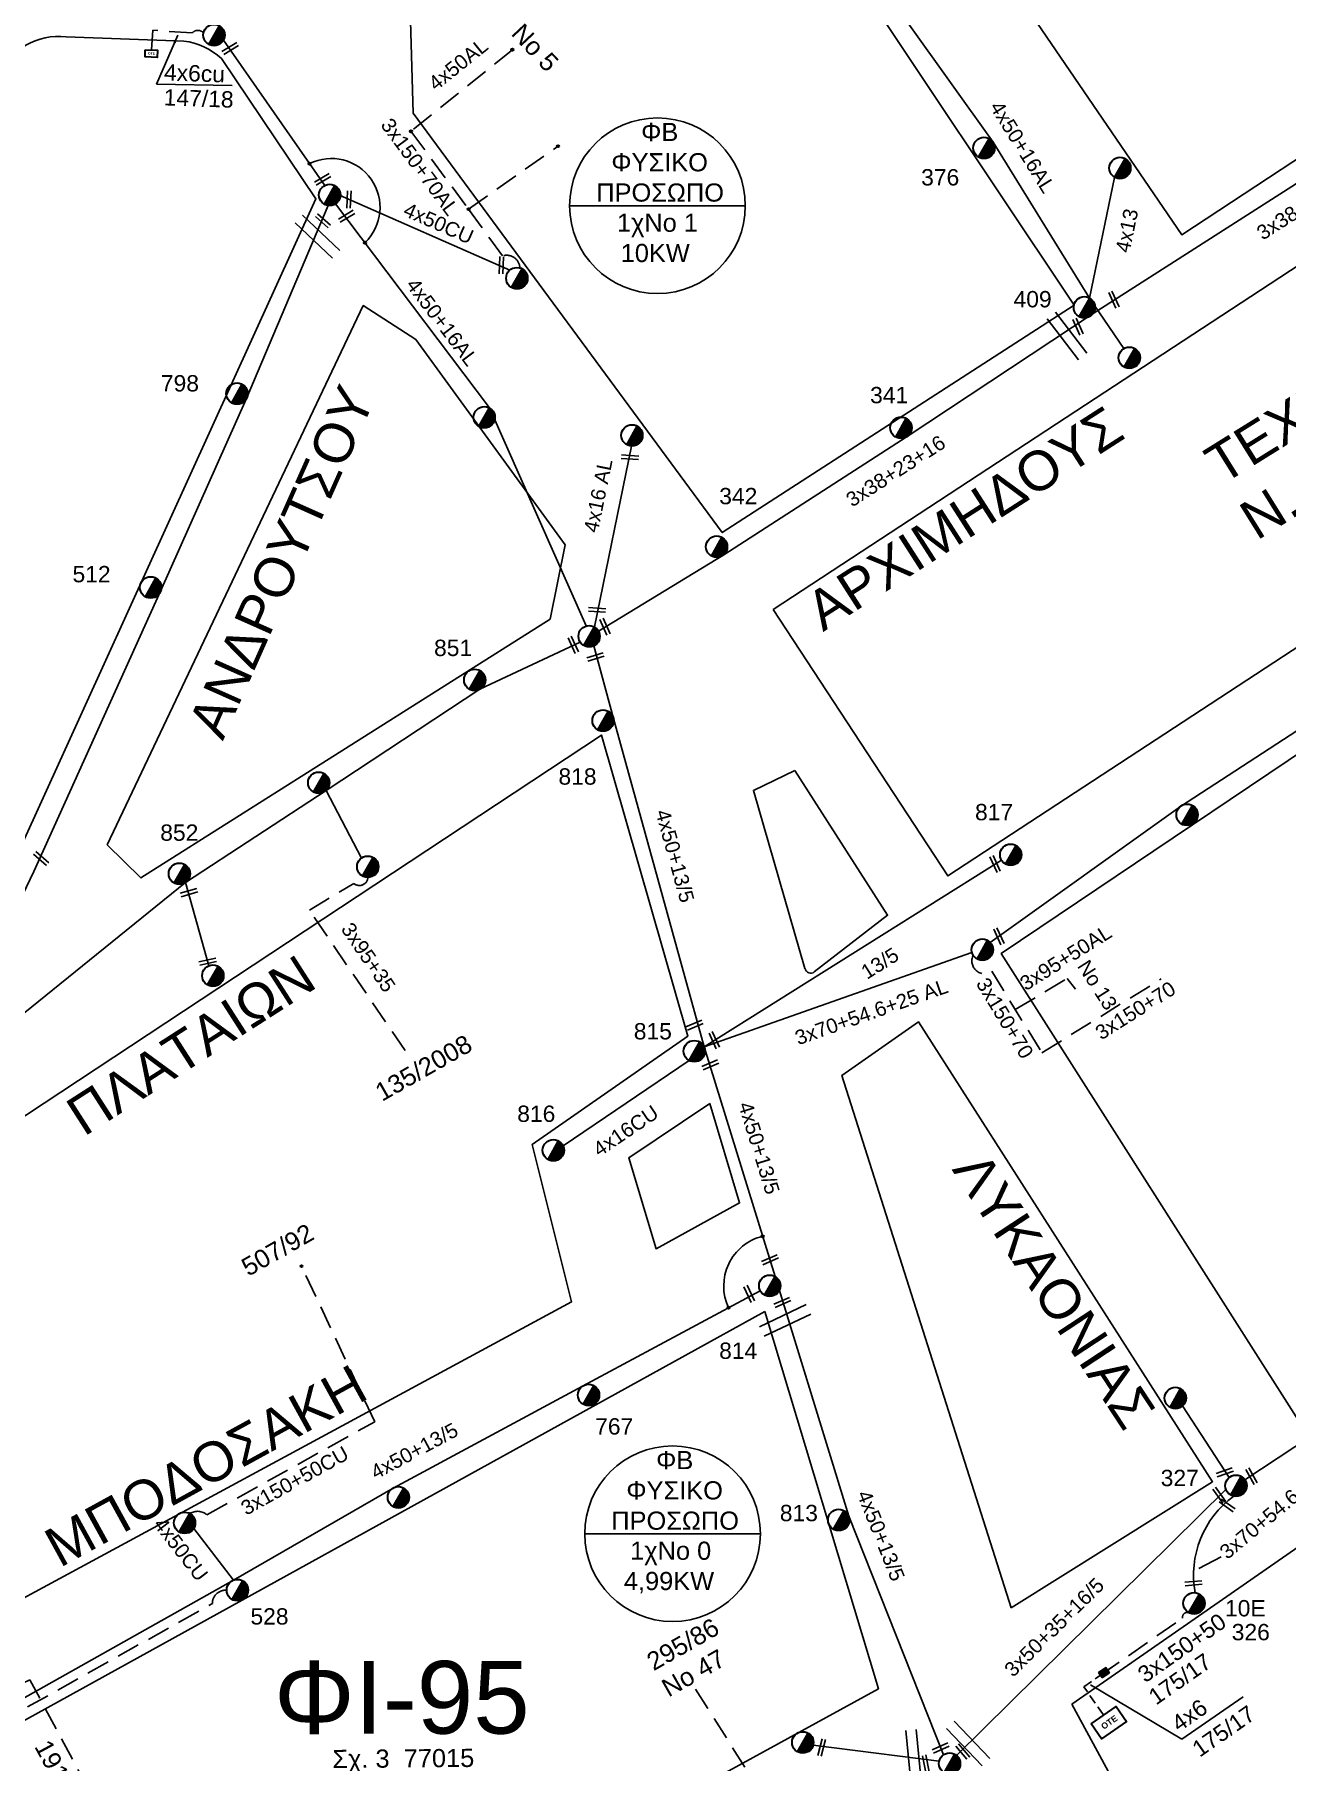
# Model space of a CAD drawing. Header units: millimetres. Extents: x 1421 to 7547, y 822 to 1863.
# Drawn here: x 7007 to 7144.9, y 1562.1 to 1752.3 of the extents above; entities that cross this region are included whole.
import ezdxf
from ezdxf.enums import TextEntityAlignment as Align

# ---------------------------------------------------------------- set-up
doc = ezdxf.new("R2010")
doc.units = ezdxf.units.MM
doc.linetypes.add('DASHED', pattern=[19.05, 12.7, -6.35])
doc.layers.get('0').update_dxf_attribs({"lineweight": 30})
for name, color, linetype, lineweight in [('13_5', 7, 'Continuous', 30), ('2x16', 7, 'Continuous', 30), ('3x38+23+16', 7, 'Continuous', 30), ('3x50+35+16_5', 7, 'Continuous', 30), ('3x82+57+13_5', 7, 'Continuous', 30), ('4x13', 7, 'Continuous', 30), ('4x16CU', 7, 'Continuous', 30), ('4x50+13_5', 7, 'Continuous', 30), ('4x50AL', 7, 'Continuous', 30), ('4x50CU', 7, 'Continuous', 30), ('Pillar OTE', 7, 'Continuous', 30), ('TEXT_ΚΑΛΩΔΙΩΝ', 7, 'Continuous', 30), ('Άγνωστο εναέριο καλώδιο', 7, 'Continuous', 30), ('Άγνωστο Υπόγειο Καλώδιο', 7, 'DASHED', 30), ('Γυμνά εναέρια ΧΤ (3Φ)   4x16AL', 7, 'Continuous', 30), ('Γυμνά εναέρια ΧΤ και ΦΟΠ (3Φ)   4x50+16AL', 7, 'Continuous', 30), ('Καλωδια Χ.Τ 3x95+35', 7, 'DASHED', 30), ('Καλωδια ΧΤ  3X95+50', 7, 'Continuous', 30), ('Καλώδια ΧΤ   3x150+50CU', 7, 'DASHED', 30), ('Καλώδια ΧΤ   3x150+70AL', 7, 'DASHED', 30), ('Μηχανική τομή', 7, 'Continuous', 30), ('Στύλος ΦΜ', 7, 'Continuous', 30), ('Στύλος ΦΜ @ 1', 7, 'Continuous', 30), ('Συνδέσεις', 7, 'Continuous', 30), ('Συνεστραμμένα ΧΤ   3x70+54.6+25 AL', 7, 'SYN_LINE', 30), ('Συνεστραμμένα ΧΤ  4x120+25 AL', 7, 'SYN_LINE', 30), ('Τομή', 7, 'Continuous', 30), ('Υπόβαθρο ΔΕΗ', 7, 'Continuous', 30), ('Υπόγεια Καλώδια Δικτύου ΧΤ  4x16AL', 7, 'DASHED', 30), ('Υπόγεια Καλώδια Δικτύου ΧΤ  4x6', 7, 'DASHED', 30)]:
    doc.layers.add(name, color=color, linetype=linetype, lineweight=lineweight)
doc.layers.add('Link Box 2 Διευθύνσεων', color=7, linetype='Continuous')
doc.layers.add('Υπόγεια καλώδια Παροχών ΧΤ   4x50AL', color=7, linetype='DASHED')
doc.styles.add('arial', font='arial.ttf')
doc.styles.get("Standard").update_dxf_attribs({"font": 'arial.ttf'})
doc.linetypes.add('SYN_LINE', pattern='A,0.5,-0.0001,["/\\/\\/\\/",Standard,S=0.1,R=0,X=0,Y=-0.05],-0.25', length=0.7501)
doc.dimstyles.new('ISO-25', dxfattribs={"dimtxt": 2.5, "dimasz": 2.5, "dimexe": 1.25, "dimexo": 0.625, "dimtad": 1, "dimtxsty": 'Standard', "dimcen": 2.5, "dimadec": 0, "dimazin": 0, "dimtfac": 1, "dimtmove": 0, "dimatfit": 3, "dimfxl": 1, "dimarcsym": 0})

# ---------------------------------------------------------------- blocks, each defined once
blk = doc.blocks.new('ΥΠΑΡΧΩΝ ΤΣΙΜΕΝΤΕΝΙΟΣ ΣΤΥΛΟΣ')
at = {"layer": 'Στύλος ΦΜ'}
blk.add_hatch(color=7, dxfattribs=at).paths.add_polyline_path([(-1.29, -2.28, 0.574793), (2.62, 0, 0.268822), (1.3, 2.27)])
at = {"layer": 'Στύλος ΦΜ', "color": 7}
blk.add_line((-1.29, -2.28), (1.3, 2.27), dxfattribs=at)
blk.add_circle((0, 0), 2.62, dxfattribs=at)
at = {"layer": 'Στύλος ΦΜ', "flags": 4}
for tag, p in [('ΑΡΙΘΜΟΣ', (-4.68, 8.05)), ('ΤΥΠΟΣ', (-4.91, 3.03))]:
    blk.add_attdef(tag, p, '', height=4, dxfattribs=at)
blk = doc.blocks.new('ΜΗΧΑΝΙΚΗ ΤΟΜΗ')
at = {"layer": 'Μηχανική τομή', "lineweight": -3, "ltscale": 40}
for p, q in [((-3.78, 1.15), (3.8, 1.15)), ((3.8, -0.4), (-3.78, -0.4))]:
    blk.add_line(p, q, dxfattribs=at)
blk = doc.blocks.new('ΤΟΜΗ')
at = {"layer": 'Τομή', "lineweight": -3, "ltscale": 40}
for p, q in [((-11.37, 1.1), (11.37, 1.1)), ((11.37, -3.57), (-11.37, -3.57))]:
    blk.add_line(p, q, dxfattribs=at)
blk = doc.blocks.new('_ΣΥΝΔΕΣΗ')
at = {"layer": 'Συνδέσεις', "linetype": 'SYN_LINE', "ltscale": 40}
blk.add_hatch(color=256, dxfattribs=at).paths.add_polyline_path([(0.5, -0.01, 1), (-0.5, -0.01, 1)])
at = {"layer": 'Συνδέσεις'}
blk.add_circle((0, -0.01), 0.5, dxfattribs=at)
blk = doc.blocks.new('LINK BOX 2 ΑΝΑΧΩΡΗΣΕΩΝ')
at = {"layer": 'Link Box 2 Διευθύνσεων', "ltscale": 40}
blk.add_hatch(color=256, dxfattribs=at).paths.add_polyline_path([(-2.02, 1.29), (-2.02, -1.45), (1.89, -1.45), (1.89, 1.29)])
for p, q in [((-2.02, -0.08), (-4.26, -0.08)), ((4.12, -0.08), (1.89, -0.08))]:
    blk.add_line(p, q, dxfattribs=at)
blk.add_lwpolyline([(-2.02, -1.45), (-2.02, 1.29), (1.89, 1.29), (1.89, -1.45)], close=True, dxfattribs=at)
blk = doc.blocks.new('PILLAR ΟΤΕ')
at = {"layer": 'Pillar OTE', "ltscale": 40}
blk.add_lwpolyline([(-3.31, 2.02), (3.39, 2.02), (3.39, -1.99), (-3.31, -1.99)], close=True, dxfattribs=at)
at = {"layer": 'Pillar OTE', "insert": (-1.81, 0.71), "char_height": 1.3575, "width": 109.961, "attachment_point": 1}
blk.add_mtext('{\\fArial|b1|i0|c161|p34;OTE}', dxfattribs=at)

msp = doc.modelspace()

# ---------------------------------------------------------------- linework, layer by layer
at = {"lineweight": -3, "ltscale": 0.2}
for p, q in [((7065.97, 1733.41), (7085.3, 1733.41)), ((7067.62, 1587.2), (7086.95, 1587.2))]:
    msp.add_line(p, q, dxfattribs=at)
at = {"color": 5, "lineweight": -3, "ltscale": 0.2}
msp.add_lwpolyline([(7112.26, 1652.3), (7133.22, 1667.28), (7153.57, 1680.53)], dxfattribs=at)
at = {"lineweight": -3, "ltscale": 0.2}
for centre in [(7075.63, 1733.41), (7077.29, 1587.2)]:
    msp.add_circle(centre, 9.67, dxfattribs=at)
at = {"layer": '13_5', "color": 30, "lineweight": -3, "ltscale": 0.2}
msp.add_lwpolyline([(7080.76, 1640.82), (7113.5, 1661.37)], dxfattribs=at)
at = {"layer": '2x16', "color": 133, "lineweight": -3, "ltscale": 0.2}
msp.add_lwpolyline([(7106.64, 1562.15), (7092.77, 1563.94)], dxfattribs=at)
at = {"layer": '3x38+23+16', "color": 6, "lineweight": -3, "ltscale": 0.2}
msp.add_lwpolyline([(7123.6, 1721.55), (7148.64, 1737.53), (7169.55, 1751.43)], dxfattribs=at)
at = {"layer": '3x38+23+16', "color": 62, "lineweight": -3, "ltscale": 0.2}
msp.add_lwpolyline([(7069.15, 1686.56), (7082.92, 1694.99), (7103.13, 1708.01), (7123.6, 1721.55)], dxfattribs=at)
at = {"layer": '3x50+35+16_5', "color": 30, "lineweight": -3, "ltscale": 0.2}
msp.add_lwpolyline([(7138.21, 1592.07), (7108.56, 1562.79)], dxfattribs=at)
at = {"layer": '3x82+57+13_5', "color": 4, "linetype": 'Continuous', "lineweight": -3, "ltscale": 0.2}
msp.add_lwpolyline([(7039.37, 1733.43), (7030.35, 1712.13), (7020.93, 1690.96), (7006.97, 1660.11), (6996.08, 1637.4)], dxfattribs=at)
at = {"layer": '4x13', "color": 6, "lineweight": -3, "ltscale": 0.2}
msp.add_lwpolyline([(7123.21, 1723.24), (7125.96, 1736.53)], dxfattribs=at)
at = {"layer": '4x16CU', "color": 30, "lineweight": -3, "ltscale": 0.2}
msp.add_lwpolyline([(7079.11, 1639.3), (7065.23, 1629.91)], dxfattribs=at)
at = {"layer": '4x50+13_5', "color": 133, "lineweight": -3, "ltscale": 0.2}
for points in [[(7068.61, 1684.94), (7070.79, 1676.94), (7080.76, 1640.82)], [(7088.57, 1615.52), (7096.7, 1589.14), (7107.11, 1562.87)]]:
    msp.add_lwpolyline(points, dxfattribs=at)
at = {"layer": '4x50+13_5', "color": 30, "lineweight": -3, "ltscale": 0.2}
for points in [[(7080.76, 1640.82), (7088.57, 1615.52)], [(7086.95, 1613.95), (7067.39, 1603.45), (7046.52, 1592.22), (7028.96, 1582.08), (6998.32, 1564.87)]]:
    msp.add_lwpolyline(points, dxfattribs=at)
at = {"layer": '4x50AL', "color": 62, "lineweight": -3, "ltscale": 0.2}
msp.add_lwpolyline([(7027.84, 1751.63), (7039, 1735.65)], dxfattribs=at)
at = {"layer": '4x50AL', "color": 62, "linetype": 'DASHED', "lineweight": -3, "ltscale": 0.2}
msp.add_lwpolyline([(7059.66, 1750.59), (7048.49, 1741.6)], dxfattribs=at)
at = {"layer": '4x50AL', "color": 133, "lineweight": -3, "ltscale": 0.2}
msp.add_lwpolyline([(7067.13, 1685.35), (7056.09, 1680.19), (7039.14, 1669.01), (7023.68, 1658.9), (6996.91, 1637.27)], dxfattribs=at)
at = {"layer": '4x50CU', "color": 62, "lineweight": -3, "ltscale": 0.2}
msp.add_lwpolyline([(7040.71, 1734.53), (7059.39, 1726.33)], dxfattribs=at)
at = {"layer": '4x50CU', "color": 30, "lineweight": -3, "ltscale": 0.2}
msp.add_lwpolyline([(7028.96, 1582.08), (7024.57, 1587.77)], dxfattribs=at)
at = {"layer": 'Άγνωστο εναέριο καλώδιο', "color": 30, "lineweight": -3, "ltscale": 0.2}
msp.add_lwpolyline([(7164.36, 1609.04), (7140.3, 1593.13)], dxfattribs=at)
at = {"layer": 'Άγνωστο Υπόγειο Καλώδιο', "color": 6, "lineweight": -3, "ltscale": 0.2}
msp.add_lwpolyline([(7014.82, 1555.65), (7006.52, 1571.12), (6999.33, 1567.69, 0.035173), (6997.72, 1566.77, 0.354094), (6997.25, 1565.3, 2.109109)], format="xyb", dxfattribs=at)
at = {"layer": 'Γυμνά εναέρια ΧΤ (3Φ)   4x16AL', "color": 62, "lineweight": -3, "ltscale": 0.2}
msp.add_lwpolyline([(7068.69, 1687.03), (7072.76, 1706.94)], dxfattribs=at)
at = {"layer": 'Γυμνά εναέρια ΧΤ (3Φ)   4x16AL', "color": 133, "lineweight": -3, "ltscale": 0.2}
msp.add_lwpolyline([(7023.68, 1658.9), (7026.25, 1649.74)], dxfattribs=at)
at = {"layer": 'Γυμνά εναέρια ΧΤ και ΦΟΠ (3Φ)   4x50+16AL', "color": 1, "lineweight": -3, "ltscale": 0.2}
msp.add_lwpolyline([(7098.51, 1760.16), (7112.57, 1740.39), (7123.21, 1723.24), (7126.97, 1717.69)], dxfattribs=at)
at = {"layer": 'Γυμνά εναέρια ΧΤ και ΦΟΠ (3Φ)   4x50+16AL', "color": 62, "lineweight": -3, "ltscale": 0.2}
msp.add_lwpolyline([(7040.2, 1733.63), (7057.15, 1711.14), (7067.78, 1687.14)], dxfattribs=at)
at = {"layer": 'Καλωδια Χ.Τ 3x95+35', "color": 133, "lineweight": -3, "ltscale": 0.2}
msp.add_lwpolyline([(7047.84, 1640.4), (7037.32, 1655.86), (7042.19, 1658.79)], dxfattribs=at)
at = {"layer": 'Καλωδια Χ.Τ 3x95+35', "color": 7, "lineweight": -3, "ltscale": 0.2}
msp.add_arc((7042.81, 1659.51), 0.945, 229.4334, 356.7041, dxfattribs=at)
at = {"layer": 'Καλωδια ΧΤ  3X95+50', "color": 5, "linetype": 'DASHED', "lineweight": -3, "ltscale": 0.2}
msp.add_lwpolyline([(7115.02, 1644.9), (7120.73, 1648.33), (7121.64, 1647.16)], dxfattribs=at)
at = {"layer": 'Καλώδια ΧΤ   3x150+50CU', "color": 30, "lineweight": -3, "ltscale": 0.2}
msp.add_lwpolyline([(7026.03, 1589.28), (7044.5, 1599.53), (7036.44, 1616.66)], dxfattribs=at)
msp.add_lwpolyline([(7042.36, 1520.46), (7036.88, 1530.57), (7018.94, 1521.34), (6996.93, 1562.01, 0.462222), (6999.63, 1564.41), (7026.63, 1579.52, -0.443002), (7028.21, 1580.98)], format="xyb", dxfattribs=at)
at = {"layer": 'Καλώδια ΧΤ   3x150+50CU', "color": 30, "linetype": 'DASHED', "lineweight": -2, "ltscale": 0.2}
msp.add_lwpolyline([(7124.36, 1571.6), (7133.43, 1577.9, -0.56976), (7134.12, 1578.51)], format="xyb", dxfattribs=at)
at = {"layer": 'Καλώδια ΧΤ   3x150+50CU', "color": 85, "lineweight": -3, "ltscale": 0.2}
msp.add_lwpolyline([(7079.83, 1570.09), (7085.64, 1560.88, -0.8364), (7084.32, 1559.66)], format="xyb", dxfattribs=at)
at = {"layer": 'Καλώδια ΧΤ   3x150+50CU', "color": 30, "lineweight": -3, "ltscale": 0.2}
msp.add_arc((7025, 1588.13), 1.54, 47.8986, 123.116, dxfattribs=at)
at = {"layer": 'Καλώδια ΧΤ   3x150+70AL', "color": 62, "lineweight": -3, "ltscale": 0.2}
msp.add_lwpolyline([(7048.49, 1741.6), (7054.83, 1733.03), (7058.57, 1727.89)], dxfattribs=at)
at = {"layer": 'Καλώδια ΧΤ   3x150+70AL', "color": 5, "lineweight": -3, "ltscale": 0.2}
for points in [[(7112.44, 1649.12), (7117.95, 1640.14)], [(7117.95, 1640.14), (7131.1, 1648.29)]]:
    msp.add_lwpolyline(points, dxfattribs=at)
at = {"layer": 'Καλώδια ΧΤ   3x150+70AL', "color": 62, "lineweight": -3, "ltscale": 0.2}
msp.add_arc((7059.02, 1726.49), 1.47, 2.5459, 107.4937, dxfattribs=at)
at = {"layer": 'Καλώδια ΧΤ   3x150+70AL', "color": 5, "lineweight": -3, "ltscale": 0.2}
msp.add_arc((7111.64, 1650.26), 1.4, 153.7273, 304.6938, dxfattribs=at)
at = {"layer": 'Συνεστραμμένα ΧΤ   3x70+54.6+25 AL', "color": 133, "lineweight": -3, "ltscale": 10}
msp.add_lwpolyline([(7039.14, 1669.01), (7043.03, 1661.57)], dxfattribs=at)
at = {"layer": 'Συνεστραμμένα ΧΤ   3x70+54.6+25 AL', "color": 133, "lineweight": -3, "ltscale": 20}
msp.add_lwpolyline([(7080.76, 1640.82), (7110.25, 1651.2)], dxfattribs=at)
at = {"layer": 'Συνεστραμμένα ΧΤ   3x70+54.6+25 AL', "color": 30, "linetype": 'SYN_LINE', "lineweight": -2, "ltscale": 10}
msp.add_arc((7145.3, 1582.68), 10.65, 125.798, 190.6988, dxfattribs=at)
at = {"layer": 'Συνεστραμμένα ΧΤ  4x120+25 AL', "color": 30, "lineweight": -3, "ltscale": 20}
msp.add_lwpolyline([(7138.56, 1593.38), (7133.44, 1601.29)], dxfattribs=at)
at = {"layer": 'Υπόβαθρο ΔΕΗ', "lineweight": -3, "ltscale": 0.2}
for points in [[(7048.72, 1743.61), (7082.76, 1697.43), (7121.51, 1722.46), (7096.38, 1760.15), (7048.19, 1762.67), (7048.72, 1743.61)], [(7010.53, 1751.99), (7023.48, 1751.53)], [(7003.2, 1747.62), (6945.29, 1620.84), (6951.86, 1610.09), (6993.99, 1637.5), (7038.02, 1734.16), (7027.62, 1749.6)], [(7088.37, 1688.95), (7107.6, 1659.63), (7201.37, 1720.98), (7175.33, 1745.94), (7088.37, 1688.95)], [(7015.03, 1663.05), (7018.76, 1659.41), (7063.83, 1687.9), (7065.48, 1696.08), (7049.02, 1718.67), (7043.23, 1722.42), (7015.03, 1663.05)], [(7146.46, 1599.26), (7113.48, 1651.07), (7153.45, 1677.98), (7187.71, 1625.81), (7146.46, 1599.26)], [(6994.46, 1573.97), (7066.18, 1612.73), (7061.85, 1630.06), (7078.99, 1641.99), (7069.45, 1675.13), (6973.49, 1611.78), (6994.46, 1573.97)], [(7090.76, 1671.23), (7086.19, 1669.04), (7091.87, 1649.43)], [(7092.89, 1649.05), (7100.97, 1655.29), (7090.76, 1671.23)], [(7114.55, 1579.03), (7136.74, 1592.93), (7104.36, 1643.56), (7095.91, 1637.65), (7114.55, 1579.03)], [(7081.38, 1634.55), (7072.47, 1628.6), (7075.48, 1618.57), (7084.67, 1623.63), (7081.38, 1634.55)], [(7087.46, 1611.68), (6999.71, 1563.21), (7020.18, 1526.42), (7099.95, 1570.14), (7087.46, 1611.68)], [(7121.26, 1568.43), (7160.2, 1595.47), (7179.1, 1561.03), (7137.53, 1538.38), (7121.26, 1568.43)], [(7133.37, 1564.58), (7140.11, 1569.26)]]:
    msp.add_lwpolyline(points, dxfattribs=at)
msp.add_lwpolyline([(7114.88, 1757.33), (7116.83, 1761.19), (7164.61, 1762.4), (7170.11, 1754.39), (7133.35, 1730.21)], close=True, dxfattribs=at)
for centre, radius, start, end in [((7009.62, 1745.17), 6.88, 82.3997, 159.114), ((7022.57, 1744.18), 7.41, 47.0786, 82.9258), ((7092.51, 1649.57), 0.648, 192.0822, 306.4063)]:
    msp.add_arc(centre, radius, start, end, dxfattribs=at)
at = {"layer": 'Υπόβαθρο ΔΕΗ', "lineweight": -3}
for centre, radius, start, end in [((7039.72, 1733.24), 5.37, 313.5996, 116.4705), ((7088.57, 1614.47), 5.65, 103.9713, 205.0575)]:
    msp.add_arc(centre, radius, start, end, dxfattribs=at)
at = {"layer": 'Υπόγεια Καλώδια Δικτύου ΧΤ  4x16AL', "color": 62, "lineweight": -3, "ltscale": 0.2}
msp.add_lwpolyline([(7054.83, 1733.03), (7064.68, 1739.97)], dxfattribs=at)
at = {"layer": 'Υπόγεια Καλώδια Δικτύου ΧΤ  4x6', "linetype": 'DASHED', "lineweight": -2, "ltscale": 0.2}
msp.add_lwpolyline([(7025.65, 1752.42, 0.465127), (7024.41, 1752.44), (7020.06, 1752.72), (7019.93, 1750.56)], format="xyb", dxfattribs=at)
at = {"layer": 'Υπόγεια Καλώδια Δικτύου ΧΤ  4x6', "color": 30, "linetype": 'DASHED', "lineweight": -3, "ltscale": 0.08}
msp.add_lwpolyline([(7124.69, 1567.3), (7122.57, 1570.36), (7123.93, 1571.3)], dxfattribs=at)

# ---------------------------------------------------------------- block references
at = {"layer": 'Link Box 2 Διευθύνσεων', "xscale": 0.25, "yscale": 0.25, "zscale": 0.25, "rotation": 34.77493437861283}
msp.add_blockref('LINK BOX 2 ΑΝΑΧΩΡΗΣΕΩΝ', (7124.79, 1571.93), dxfattribs=at)
at = {"layer": 'Pillar OTE', "xscale": 0.2011908084768829, "yscale": 0.2011908084768829, "zscale": 0.2011908084768829, "rotation": 358}
msp.add_blockref('PILLAR ΟΤΕ', (7019.89, 1750.16), dxfattribs=at)
at = {"layer": 'Pillar OTE', "lineweight": -2, "xscale": 0.5, "yscale": 0.5, "zscale": 0.5, "rotation": 34.77493437860873}
msp.add_blockref('PILLAR ΟΤΕ', (7125.32, 1566.39), dxfattribs=at)
at = {"layer": 'Μηχανική τομή', "lineweight": -3}
for p, xscale, yscale, zscale, rotation in [((7028.64, 1750.64), 0.2499999999999187, 0.2499999999999187, 0.2499999999999187, 30.84314796080389), ((7038.82, 1736.24), 0.2499999999999186, 0.2499999999999186, 0.2499999999999186, 30.84314796080389), ((7041.75, 1734.09), 0.2499999999999186, 0.2499999999999186, 0.2499999999999186, 87.61771820892757), ((7038.87, 1731.8), 0.2499999999999187, 0.2499999999999187, 0.2499999999999187, 138.9335238618478), ((7041.46, 1732.17), 0.2499999999999186, 0.2499999999999186, 0.2499999999999186, 30.84314796080388), ((7058.54, 1726.85), 0.2499999999999187, 0.2499999999999187, 0.2499999999999187, 87.61771820892757), ((7125.96, 1723.1), 0.2499999999999188, 0.2499999999999188, 0.2499999999999188, 114.5530108727058), ((7122.01, 1720.12), 0.2499999999999188, 0.2499999999999188, 0.2499999999999188, 114.5530108727058), ((7072.6, 1705.63), 0.2499999999999187, 0.2499999999999187, 0.2499999999999187, 355.9983232257112), ((7068.97, 1688.82), 0.2499999999999186, 0.2499999999999186, 0.2499999999999186, 355.9983232257112), ((7069.94, 1687.1), 0.2499999999999188, 0.2499999999999188, 0.2499999999999188, 114.5530108727058), ((7066.44, 1685.1), 0.2499999999999188, 0.2499999999999188, 0.2499999999999188, 114.5530108727058), ((7068.83, 1683.64), 0.2499999999999188, 0.2499999999999188, 0.2499999999999188, 16.55530801289986), ((7007.85, 1661.61), 0.2499999999999187, 0.2499999999999187, 0.2499999999999187, 138.9335238618478), ((7112.89, 1660.98), 0.2499999999999188, 0.2499999999999188, 0.2499999999999188, 114.5530108727058), ((7024.03, 1657.88), 0.2499999999999187, 0.2499999999999187, 0.2499999999999187, 196.3862405713247), ((7113.31, 1653), 0.2499999999999188, 0.2499999999999188, 0.2499999999999188, 114.5530108727058), ((7026.1, 1650.28), 0.2499999999999187, 0.2499999999999187, 0.2499999999999187, 192.3576320232952), ((7079.68, 1643.28), 0.2499999999999188, 0.2499999999999188, 0.2499999999999188, 203.278781133103), ((7081.97, 1641.58), 0.2499999999999188, 0.2499999999999188, 0.2499999999999188, 114.5530108727058), ((7081.42, 1638.91), 0.2499999999999188, 0.2499999999999188, 0.2499999999999188, 203.278781133103), ((7087.98, 1617.45), 0.2499999999999188, 0.2499999999999188, 0.2499999999999188, 203.278781133103), ((7085.81, 1613.65), 0.2499999999999188, 0.2499999999999188, 0.2499999999999188, 114.5530108727058), ((7089.34, 1612.76), 0.2499999999999187, 0.2499999999999187, 0.2499999999999187, 203.278781133103), ((7138.05, 1594.06), 0.2499999999999188, 0.2499999999999188, 0.2499999999999188, 199.3521531081327), ((7141.11, 1593.57), 0.2499999999999188, 0.2499999999999188, 0.2499999999999188, 119.1448045958683), ((7137.39, 1591.4), 0.2499999999999188, 0.2499999999999188, 0.2499999999999188, 305.4868861438861), ((7138.4, 1590.4), 0.2499999999999188, 0.2499999999999188, 0.2499999999999188, 145.28665792465), ((7134.64, 1581.85), 0.2499999999999188, 0.2499999999999188, 0.2499999999999188, 184.8975100557391), ((7093.79, 1563.64), 0.2499999999999188, 0.2499999999999188, 0.2499999999999188, 75.60721866131414), ((7106.76, 1563.7), 0.2499999999999188, 0.2499999999999188, 0.2499999999999188, 204.5089765519788), ((7109.31, 1563.27), 0.2499999999999188, 0.2499999999999188, 0.2499999999999188, 130.510202646255), ((7105.27, 1561.89), 0.2499999999999188, 0.2499999999999188, 0.2499999999999188, 101.6108902672829)]:
    msp.add_blockref('ΜΗΧΑΝΙΚΗ ΤΟΜΗ', p, dxfattribs=dict(at, xscale=xscale, yscale=yscale, zscale=zscale, rotation=rotation))
at = {"layer": 'Στύλος ΦΜ @ 1', "lineweight": -3, "ltscale": 40, "xscale": 0.4499999999998181, "yscale": 0.4499999999998181, "zscale": 0.4499999999998181}
for p in [(7026.81, 1752.2), (7126.54, 1737.56), (7039.54, 1734.6), (7060.15, 1725.43), (7127.58, 1716.67), (7056.56, 1710.12), (7072.82, 1708.12), (7068.11, 1686.01), (7038.34, 1669.88), (7133.94, 1666.35), (7043.74, 1660.63), (7111.39, 1651.5), (7026.68, 1648.64), (7132.64, 1602.14), (7047.11, 1591.21), (7023.57, 1588.4), (7091.63, 1564.22)]:
    msp.add_blockref('ΥΠΑΡΧΩΝ ΤΣΙΜΕΝΤΕΝΙΟΣ ΣΤΥΛΟΣ', p, dxfattribs=at)
at = {"layer": 'Στύλος ΦΜ @ 1', "lineweight": -3, "ltscale": 40}
ref = msp.add_blockref('ΥΠΑΡΧΩΝ ΤΣΙΜΕΝΤΕΝΙΟΣ ΣΤΥΛΟΣ', (7111.57, 1739.77), dxfattribs=dict(at, xscale=0.4499999999998181, yscale=0.4499999999998181, zscale=0.4499999999998181))
ref.add_attrib('ΤΥΠΟΣ', '376', (7104.66, 1735.64), dxfattribs={"layer": 'Στύλος ΦΜ', "height": 1.8, "flags": 4})
ref = msp.add_blockref('ΥΠΑΡΧΩΝ ΤΣΙΜΕΝΤΕΝΙΟΣ ΣΤΥΛΟΣ', (7122.63, 1722.22), dxfattribs=dict(at, xscale=0.4499999999998181, yscale=0.4499999999998181, zscale=0.4499999999998181))
ref.add_attrib('ΤΥΠΟΣ', '409', (7114.83, 1722.22), dxfattribs={"layer": 'Στύλος ΦΜ', "height": 1.8, "flags": 4})
ref = msp.add_blockref('ΥΠΑΡΧΩΝ ΤΣΙΜΕΝΤΕΝΙΟΣ ΣΤΥΛΟΣ', (7029.34, 1712.73), dxfattribs=dict(at, xscale=0.4499999999998181, yscale=0.4499999999998181, zscale=0.4499999999998181))
ref.add_attrib('ΤΥΠΟΣ', '798', (7020.96, 1712.96), dxfattribs={"layer": 'Στύλος ΦΜ', "height": 1.8, "flags": 4})
ref = msp.add_blockref('ΥΠΑΡΧΩΝ ΤΣΙΜΕΝΤΕΝΙΟΣ ΣΤΥΛΟΣ', (7102.44, 1708.96), dxfattribs=dict(at, xscale=0.4499999999998181, yscale=0.4499999999998181, zscale=0.4499999999998181))
ref.add_attrib('ΤΥΠΟΣ', '341', (7099.04, 1711.66), dxfattribs={"layer": 'Στύλος ΦΜ', "height": 1.8, "flags": 4})
ref = msp.add_blockref('ΥΠΑΡΧΩΝ ΤΣΙΜΕΝΤΕΝΙΟΣ ΣΤΥΛΟΣ', (7082.14, 1695.87), dxfattribs=dict(at, xscale=0.4499999999998181, yscale=0.4499999999998181, zscale=0.4499999999998181))
ref.add_attrib('ΤΥΠΟΣ', '342', (7082.43, 1700.54), dxfattribs={"layer": 'Στύλος ΦΜ', "height": 1.8, "flags": 4})
ref = msp.add_blockref('ΥΠΑΡΧΩΝ ΤΣΙΜΕΝΤΕΝΙΟΣ ΣΤΥΛΟΣ', (7019.83, 1691.38), dxfattribs=dict(at, xscale=0.4499999999998181, yscale=0.4499999999998181, zscale=0.4499999999998181))
ref.add_attrib('ΤΥΠΟΣ', '512', (7011.23, 1691.95), dxfattribs={"layer": 'Στύλος ΦΜ', "height": 1.8, "flags": 4})
ref = msp.add_blockref('ΥΠΑΡΧΩΝ ΤΣΙΜΕΝΤΕΝΙΟΣ ΣΤΥΛΟΣ', (7055.51, 1681.21), dxfattribs=dict(at, xscale=0.4499999999998181, yscale=0.4499999999998181, zscale=0.4499999999998181))
ref.add_attrib('ΤΥΠΟΣ', '851', (7051.03, 1683.83), dxfattribs={"layer": 'Στύλος ΦΜ', "height": 1.8, "flags": 4})
ref = msp.add_blockref('ΥΠΑΡΧΩΝ ΤΣΙΜΕΝΤΕΝΙΟΣ ΣΤΥΛΟΣ', (7069.64, 1676.73), dxfattribs=dict(at, xscale=0.4499999999998181, yscale=0.4499999999998181, zscale=0.4499999999998181))
ref.add_attrib('ΤΥΠΟΣ', '818', (7064.73, 1669.67), dxfattribs={"layer": 'Στύλος ΦΜ', "height": 1.8, "flags": 4})
ref = msp.add_blockref('ΥΠΑΡΧΩΝ ΤΣΙΜΕΝΤΕΝΙΟΣ ΣΤΥΛΟΣ', (7114.52, 1661.95), dxfattribs=dict(at, xscale=0.4499999999998181, yscale=0.4499999999998181, zscale=0.4499999999998181))
ref.add_attrib('ΤΥΠΟΣ', '817', (7110.59, 1665.75), dxfattribs={"layer": 'Στύλος ΦΜ', "height": 1.8, "flags": 4})
ref = msp.add_blockref('ΥΠΑΡΧΩΝ ΤΣΙΜΕΝΤΕΝΙΟΣ ΣΤΥΛΟΣ', (7023, 1659.86), dxfattribs=dict(at, xscale=0.4499999999998181, yscale=0.4499999999998181, zscale=0.4499999999998181))
ref.add_attrib('ΤΥΠΟΣ', '852', (7020.89, 1663.49), dxfattribs={"layer": 'Στύλος ΦΜ', "height": 1.8, "flags": 4})
ref = msp.add_blockref('ΥΠΑΡΧΩΝ ΤΣΙΜΕΝΤΕΝΙΟΣ ΣΤΥΛΟΣ', (7079.69, 1640.33), dxfattribs=dict(at, xscale=0.4499999999998181, yscale=0.4499999999998181, zscale=0.4499999999998181))
ref.add_attrib('ΤΥΠΟΣ', '815', (7073.02, 1641.62), dxfattribs={"layer": 'Στύλος ΦΜ', "height": 1.8, "flags": 4})
ref = msp.add_blockref('ΥΠΑΡΧΩΝ ΤΣΙΜΕΝΤΕΝΙΟΣ ΣΤΥΛΟΣ', (7064.16, 1629.42), dxfattribs=dict(at, xscale=0.4499999999998181, yscale=0.4499999999998181, zscale=0.4499999999998181))
ref.add_attrib('ΤΥΠΟΣ', '816', (7060.19, 1632.54), dxfattribs={"layer": 'Στύλος ΦΜ', "height": 1.8, "flags": 4})
ref = msp.add_blockref('ΥΠΑΡΧΩΝ ΤΣΙΜΕΝΤΕΝΙΟΣ ΣΤΥΛΟΣ', (7087.99, 1614.5), dxfattribs=dict(at, xscale=0.4499999999998181, yscale=0.4499999999998181, zscale=0.4499999999998181))
ref.add_attrib('ΤΥΠΟΣ', '814', (7082.42, 1606.45), dxfattribs={"layer": 'Στύλος ΦΜ', "height": 1.8, "flags": 4})
ref = msp.add_blockref('ΥΠΑΡΧΩΝ ΤΣΙΜΕΝΤΕΝΙΟΣ ΣΤΥΛΟΣ', (7068.04, 1602.47), dxfattribs=dict(at, xscale=0.4499999999998181, yscale=0.4499999999998181, zscale=0.4499999999998181))
ref.add_attrib('ΤΥΠΟΣ', '767', (7068.77, 1598.12), dxfattribs={"layer": 'Στύλος ΦΜ', "height": 1.8, "flags": 4})
ref = msp.add_blockref('ΥΠΑΡΧΩΝ ΤΣΙΜΕΝΤΕΝΙΟΣ ΣΤΥΛΟΣ', (7139.32, 1592.48), dxfattribs=dict(at, xscale=0.4499999999998181, yscale=0.4499999999998181, zscale=0.4499999999998181))
ref.add_attrib('ΤΥΠΟΣ', '327', (7131.03, 1592.44), dxfattribs={"layer": 'Στύλος ΦΜ', "height": 1.8, "flags": 4})
ref = msp.add_blockref('ΥΠΑΡΧΩΝ ΤΣΙΜΕΝΤΕΝΙΟΣ ΣΤΥΛΟΣ', (7095.59, 1588.72), dxfattribs=dict(at, xscale=0.4499999999998181, yscale=0.4499999999998181, zscale=0.4499999999998181))
ref.add_attrib('ΤΥΠΟΣ', '813', (7089.1, 1588.58), dxfattribs={"layer": 'Στύλος ΦΜ', "height": 1.8, "flags": 4})
ref = msp.add_blockref('ΥΠΑΡΧΩΝ ΤΣΙΜΕΝΤΕΝΙΟΣ ΣΤΥΛΟΣ', (7029.39, 1580.99), dxfattribs=dict(at, xscale=0.4499999999998181, yscale=0.4499999999998181, zscale=0.4499999999998181))
ref.add_attrib('ΤΥΠΟΣ', '528', (7030.82, 1577.2), dxfattribs={"layer": 'Στύλος ΦΜ', "height": 1.8, "flags": 4})
ref = msp.add_blockref('ΥΠΑΡΧΩΝ ΤΣΙΜΕΝΤΕΝΙΟΣ ΣΤΥΛΟΣ', (7134.7, 1579.54), dxfattribs=dict(at, xscale=0.4499999999998181, yscale=0.4499999999998181, zscale=0.4499999999998181))
ref.add_attrib('ΤΥΠΟΣ', '326', (7138.85, 1575.47), dxfattribs={"layer": 'Στύλος ΦΜ', "height": 1.8, "flags": 4})
ref.add_attrib('ΑΡΙΘΜΟΣ', '10Ε', (7138.11, 1578.1), dxfattribs={"layer": 'Στύλος ΦΜ', "height": 1.8, "flags": 4})
ref = msp.add_blockref('ΥΠΑΡΧΩΝ ΤΣΙΜΕΝΤΕΝΙΟΣ ΣΤΥΛΟΣ', (7107.79, 1561.9), dxfattribs=dict(at, xscale=0.4499999999998181, yscale=0.4499999999998181, zscale=0.4499999999998181))
ref.add_attrib('ΤΥΠΟΣ', '325', (7103.61, 1553.42), dxfattribs={"layer": 'Στύλος ΦΜ', "height": 1.8, "flags": 4})
at = {"layer": 'Συνδέσεις', "lineweight": -3, "xscale": 0.25, "yscale": 0.25, "zscale": 0.25}
for p in [(7059.66, 1750.59), (7048.49, 1741.61), (7064.68, 1739.97), (7037.32, 1738.05), (7054.83, 1733.03), (7043.42, 1729.35), (7087.21, 1619.95), (7036.44, 1616.66), (7083.45, 1612.08)]:
    msp.add_blockref('_ΣΥΝΔΕΣΗ', p, dxfattribs=at)
at = {"layer": 'Τομή', "lineweight": -3, "xscale": 0.2499999999998871, "yscale": 0.2499999999998871, "zscale": 0.2499999999998871}
for p, rotation in [((7037.98, 1729.78), 136.4041713877465), ((7120.47, 1718.88), 127.4055825512725), ((7089.83, 1610.41), 205.3950751485119), ((7103.51, 1562.74), 95.48649227989152), ((7109.6, 1563.9), 133.6130374533069)]:
    msp.add_blockref('ΤΟΜΗ', p, dxfattribs=dict(at, rotation=rotation))

# ---------------------------------------------------------------- texts
at = {"lineweight": -3, "ltscale": 40, "char_height": 4, "attachment_point": 1, "style": 'arial'}
for s, insert, width, rotation in [('{\\H1.083x;TEΧΝΙΚΕΣ ΣΧΟΛΕΣ\\PΝ. ΙΩΝΙΑΣ}', (7135.49, 1706.3), 56.8758, 31.9078), ('{\\H1.083x;ΑΝΔΡΟΥΤΣΟΥ}', (7023.82, 1676.19), 51.2353, 66.0042), ('{\\H1.083x;ΑΡΧΙΜΗΔΟΥΣ}', (7091.52, 1690.11), 51.2353, 32.6775), ('{\\H1.083x;ΠΛΑΤΑΙΩΝ}', (7010.14, 1634.51), 51.2353, 32.6775), ('{\\H1.083x;ΛΥΚΑΟΝΙΑΣ}', (7111.6, 1629.69), 51.2353, 303.3203), ('{\\H1.083x;ΜΠΟΔΟΣΑΚΗ}', (7007.73, 1587.2), 51.2353, 28.7766)]:
    msp.add_mtext(s, dxfattribs=dict(at, insert=insert, width=width, rotation=rotation))
at = {"layer": 'TEXT_ΚΑΛΩΔΙΩΝ', "lineweight": -3, "ltscale": 0.2}
for s, rotation, p in [('4x50AL', 38.8189, (7053.68, 1748.98)), ('4x50+16AL', 301.8274, (7115.83, 1739.88)), ('3x150+70AL', 306.4541, (7049.47, 1737.69)), ('3x38+23+16', 32.5417, (7147.07, 1733.57)), ('4x50CU', 336.2983, (7051.54, 1731.48)), ('4x13', 78.3181, (7127.3, 1730.67)), ('4x50+16AL', 307.0129, (7051.93, 1720.61)), ('3x38+23+16', 32.792, (7101.85, 1704.21)), (' 4x16 AL', 78.4578, (7069.03, 1701.19)), ('4x50+13/5', 285.4202, (7077.56, 1661.82)), ('3x95+35', 304.2389, (7043.81, 1650.66)), ('3x95+50AL', 32.2357, (7120.57, 1650.63)), ('13/5', 32.1133, (7100.11, 1650.01)), ('3x70+54.6+25 AL', 19.3904, (7099.18, 1644.65)), ('3x150+70', 301.0889, (7113.88, 1643.97)), ('3x150+70', 32.2357, (7128.24, 1644.81)), ('4x16CU', 34.0795, (7072.13, 1631.57)), ('4x50+13/5', 287.1664, (7086.82, 1629.67)), ('4x50+13/5', 28.2658, (7048.86, 1596.32)), ('3x150+50CU', 29.0334, (7035.69, 1593.05)), ('3x70+54.6+25 AL', 39.802, (7144.63, 1590.56)), ('4x50+13/5', 291.6271, (7100.24, 1586.99)), ('4x50CU', 307.6535, (7023.17, 1585.49)), ('3x50+35+16/5', 44.6311, (7119.3, 1576.91))]:
    msp.add_text(s, height=1.6, rotation=rotation, dxfattribs=at).set_placement(p, align=Align.MIDDLE_CENTER)
at = {"layer": 'Υπόβαθρο ΔΕΗ', "lineweight": -3, "attachment_point": 1}
for s, insert, char_height, rotation in [('Νο 5', (7060.87, 1753.65), 2, 313.2317), ('No 13', (7123.13, 1650.56), 1.6, 302.6029), ('135/2008', (7044.32, 1636.48), 2, 29.6537), ('507/92', (7029.59, 1617.22), 2, 29.6537), ('295/86\\PNo 47', (7074.21, 1573.79), 2, 29.6537), ('191/91', (7008.74, 1564.74), 2, 298.4602), ('Σχ. 3_77015', (7039.83, 1563.4), 2, 0.4646)]:
    msp.add_mtext_dynamic_manual_height_columns(s, width=17.2548, gutter_width=12.5, heights=[0], dxfattribs=dict(at, insert=insert, char_height=char_height, rotation=rotation))
for s, width, heights, insert, char_height in [('{\\W8.64836; }ΦΒ \\P{\\W4.42067; }ΦΥΣΙΚΟ \\P{\\W2.28183; }ΠΡΟΣΩΠΟ', 17.2548, [9.11], (7067.12, 1742.53), 2), ('{\\W5.8935; }1χΝο 1\\P{\\W6.42953; }10KW', 17.2548, [0], (7066.59, 1732.54), 2), ('{\\W8.64836; }ΦΒ \\P{\\W4.42067; }ΦΥΣΙΚΟ \\P{\\W2.28183; }ΠΡΟΣΩΠΟ', 17.2548, [9.11], (7068.77, 1596.31), 2), ('{\\W5.64925; }1χΝο 0\\P{\\W4.75548; }4,99KW', 17.2548, [0], (7068.24, 1586.33), 2), ('ΦI-95', 30.8332, [0], (7033.39, 1573.19), 8)]:
    msp.add_mtext_dynamic_manual_height_columns(s, width=width, gutter_width=12.5, heights=heights, dxfattribs=dict(at, insert=insert, char_height=char_height))
at = {"layer": 'Υπόγεια καλώδια Παροχών ΧΤ   4x50AL', "color": 7, "ltscale": 0.2, "char_height": 1.8, "attachment_point": 1}
for s, width, insert, rotation in [('4x6cu', 1.8, (7021.34, 1749.01), 358), ('147/18', 1.8, (7021.31, 1746.26), 358), ('3x150+50', 19.3133, (7128.29, 1572.19), 35), ('175/17', 19.3133, (7129.48, 1569.74), 35), ('4x6', 19.3133, (7132.01, 1566.79), 35), ('175/17', 19.3133, (7134.29, 1564), 35)]:
    msp.add_mtext_dynamic_manual_height_columns(s, width=width, gutter_width=12.5, heights=[0.118], dxfattribs=dict(at, insert=insert, rotation=rotation))

# ---------------------------------------------------------------- leaders
at = {"layer": 'Υπόβαθρο ΔΕΗ', "lineweight": -3, "ltscale": 0.2}
for points, override in [([(7022.82, 1752.18), (7020.49, 1746.8), (7028.81, 1746.64)], {"dimasz": 0.9, "dimgap": 0.625, "dimtad": 0}), ([(7135.23, 1583.38), (7137.67, 1584.64)], {"dimasz": 0.5, "dimtad": 0}), ([(7123.32, 1570.56), (7133.37, 1564.58)], {"dimasz": 0.5, "dimtad": 0})]:
    msp.add_leader(points, dimstyle='ISO-25', override=override, dxfattribs=at)

doc.saveas('drawing.dxf')
